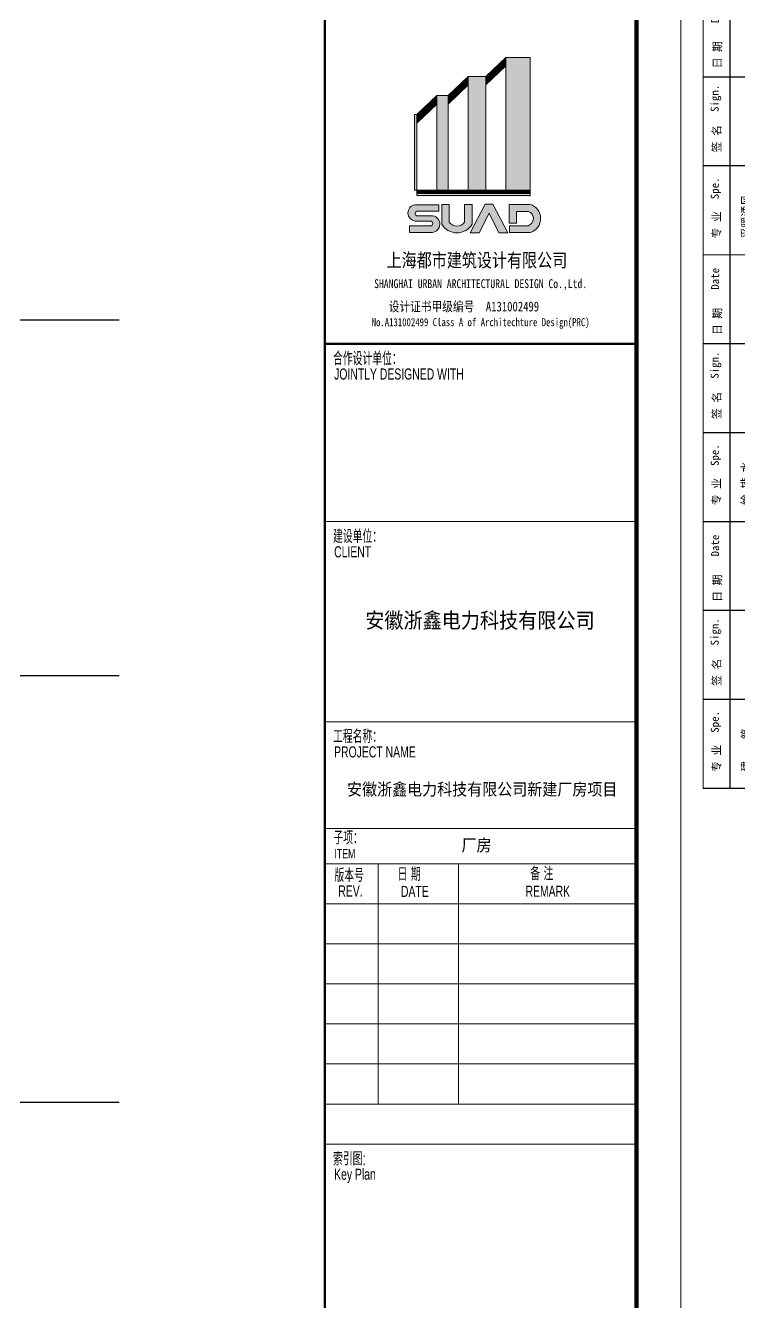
# Model space of a CAD drawing. Extents: x 409931 to 937299, y -508824 to 132289.
# Drawn here: x 605041 to 613063, y -189906 to -175544 of the extents above; entities that cross this region are included whole.
import ezdxf
from ezdxf.enums import TextEntityAlignment as Align

# ---------------------------------------------------------------- set-up
doc = ezdxf.new("R2010")
doc.units = 0
doc.header["$LTSCALE"] = 1500
doc.header["$MEASUREMENT"] = 0
doc.linetypes.add('DOTE', pattern=[2.4200000000000004, 2, -0.2, 0.02, -0.2])
doc.layers.add('00-tk', color=151, linetype='Continuous')
doc.layers.add('DOTE', color=1, linetype='Continuous')
doc.layers.add('TK', color=151, linetype='Continuous', lineweight=13)
doc.styles.add('DS6HT', font='simhei.ttf', dxfattribs={"width": 0.8})
doc.styles.add('T&D', font='haiwenrs.shx', dxfattribs={"width": 0.7, "bigfont": 'hztxt.shx'})
doc.styles.add('TITLE', font='simhei.ttf', dxfattribs={"width": 0.8})

# ---------------------------------------------------------------- blocks, each defined once
blk = doc.blocks.new('会签')
at = {"layer": '00-tk'}
for p, q in [((-1400, 24000), (-1400, 6000.000000000058)), ((-700, 24000), (-700, 6000.000000000058)), ((3.637978807091713e-12, 22000.00000000006), (-2000, 22000.00000000006)), ((3.637978807091713e-12, 20000.00000000006), (-2000, 20000.00000000006)), ((3.637978807091713e-12, 16000.00000000006), (-2000, 16000.00000000006)), ((3.637978807091713e-12, 14000.00000000006), (-2000, 14000.00000000006)), ((3.637978807091713e-12, 10000.00000000006), (-2000, 10000.00000000006)), ((3.637978807091713e-12, 8000.000000000058), (-2000, 8000.000000000058))]:
    blk.add_line(p, q, dxfattribs=at)
at = {"layer": '00-tk', "const_width": 24.73392857142853}
for points in [[(3.637978807091713e-12, 6000.000000000058), (-2000, 6000.000000000058), (-2000, 24000)], [(3.637978807091713e-12, 24000), (-2000, 24000)], [(3.637978807091713e-12, 18000.00000000006), (-2000, 18000.00000000006)], [(3.637978807091713e-12, 12000.00000000006), (-2000, 12000.00000000006)]]:
    blk.add_lwpolyline(points, dxfattribs=at)
at = {"layer": '00-tk', "style": 'DS6HT'}
for s, p in [('Date', (-1641.539800848317, 23216.4195754776)), ('日 期', (-1589.45198279139, 22196.41681300546)), ('Sign.', (-1651.397542771389, 21215.32151746587)), ('签 名', (-1602.566964095779, 20305.87028907228)), ('Spe.', (-1648.111142787122, 19251.4664069491)), ('采暖通风', (-947.9235549706209, 18369.68245360098)), ('专 业', (-1608.088524318155, 18368.72849137243)), ('Date', (-1641.539800848317, 17216.41957547766)), ('日 期', (-1589.45198279139, 16196.41681300552)), ('Sign.', (-1651.397542771389, 15215.32151746593)), ('签 名', (-1602.566964095779, 14305.87028907234)), ('Spe.', (-1648.111142787122, 13251.46640694916)), ('给 排 水', (-955.7517189089849, 12371.85516931809)), ('电    气', (-251.1525608036573, 12372.2977990958)), ('专 业', (-1608.088524318155, 12368.72849137249)), ('Date', (-1641.539800848317, 11216.41957547766)), ('日 期', (-1589.45198279139, 10196.41681300552)), ('Sign.', (-1651.397542771389, 9215.321517465927)), ('签 名', (-1602.566964095779, 8305.870289072336)), ('Spe.', (-1648.111142787122, 7251.466406949155)), ('建    筑', (-948.3011847824964, 6371.736228958995)), ('结    构', (-248.0338342879804, 6374.010800041549)), ('专 业', (-1608.088524318155, 6368.728491372487))]:
    blk.add_text(s, height=180, rotation=90, dxfattribs=at).set_placement(p)
blk = doc.blocks.new('A1')
at = {"layer": 'TK'}
h = blk.add_hatch(color=256, dxfattribs=at)
edge = h.paths.add_edge_path()
edge.add_arc((-1742.662217102945, 26609.62371939607), 166.0227788888265, 288.7014113571726, 432.3606518444215)
edge.add_line((-1692.353259563446, 26767.84057027102), (-1928.142585456371, 26767.84057027102))
edge.add_line((-1928.142585456371, 26767.84057027102), (-1928.142585456371, 26558.49817033298))
edge.add_line((-1928.142585456371, 26558.49817033298), (-1846.298687905073, 26558.49817033298))
edge.add_line((-1846.298687905073, 26558.49817033298), (-1846.298687905073, 26688.97206473537))
edge.add_line((-1846.298687905073, 26688.97206473537), (-1712.813706547022, 26688.97206473537))
edge.add_arc((-1742.771443165839, 26609.32239779551), 85.09721163195637, -72.16722841179319, 69.38777632332688, ccw=False)
edge.add_line((-1716.711286142468, 26528.3137337938), (-1927.168981671333, 26528.3137337938))
edge.add_line((-1927.168981671333, 26528.3137337938), (-1927.168981671333, 26452.36654812843))
edge.add_line((-1927.168981671333, 26452.36654812843), (-1689.429283738136, 26452.36654812843))
edge = h.paths.add_edge_path()
edge.add_arc((-2516.313190899789, 26643.11728443578), 196.2002220167659, 210.1327751915494, 329.8672248084506)
edge.add_line((-2346.626604124904, 26544.62368369009), (-2346.626604124904, 26767.54154501576))
edge.add_line((-2346.626604124904, 26767.54154501576), (-2430.528465904295, 26767.54154501576))
edge.add_line((-2430.528465904295, 26767.54154501576), (-2430.528465904295, 26568.5880145859))
edge.add_arc((-2516.313190899789, 26629.88996986672), 105.4369421221495, 215.5496840855528, 324.4503159144472, ccw=False)
edge.add_line((-2602.097915895283, 26568.5880145859), (-2602.097915895283, 26767.54154501576))
edge.add_line((-2602.097915895283, 26767.54154501576), (-2685.999777682126, 26767.54154501576))
edge.add_line((-2685.999777682126, 26767.54154501576), (-2685.999777682126, 26544.62368369009))
edge = h.paths.add_edge_path()
edge.add_arc((-2973.551990844309, 26672.78183870949), 93.18968625400855, 99.4771295791525, 264.9305597440172)
edge.add_line((-2981.786513656378, 26579.95667908993), (-2815.405749469995, 26579.95667908993))
edge.add_arc((-2815.410539917648, 26552.95574434288), 27.00093517275782, -89.98983473079062, 89.9898347307905, ccw=False)
edge.add_line((-2815.405749469995, 26525.9548095949), (-3051.467220298946, 26525.9548095949))
edge.add_line((-3051.467220298946, 26525.9548095949), (-3051.467220298946, 26453.47897912748))
edge.add_line((-3051.467220298946, 26453.47897912748), (-2794.07507160306, 26453.47897912748))
edge.add_arc((-2802.309594407678, 26546.30413874704), 93.18968625400855, 275.0694402559829, 440.5228704208475)
edge.add_line((-2786.965548850596, 26638.22191662528), (-2958.310321055353, 26638.22191662528))
edge.add_arc((-2958.305530622602, 26665.22285137326), 27.00093517275782, 90.0101652692095, 269.9898347307905, ccw=False)
edge.add_line((-2958.310321055353, 26692.2237861203), (-2718.70674675703, 26692.2237861203))
edge.add_line((-2718.70674675703, 26692.2237861203), (-2718.70674675703, 26764.69961658772))
edge.add_line((-2718.70674675703, 26764.69961658772), (-2988.896036401391, 26764.69961658772))
h.paths.add_polyline_path([(-2198.96055098623, 26770.98865492363), (-2113.614633329213, 26770.98865492363), (-1945.972298048437, 26449.88972525951), (-2044.02147718519, 26449.88972525951), (-2156.287592157722, 26669.31055990141), (-2268.553707130253, 26449.88972525951), (-2366.602886267006, 26449.88972525951)])
for p, q in [((-42050, 29700), (-42050, 0)), ((0, 0), (0, 29700)), ((-4000, 29200), (-4000, 500)), ((-500, 500), (-500, 29200)), ((-4000, 25200), (-500, 25200)), ((-4000, 23200), (-500, 23200)), ((-4000, 20950), (-500, 20950)), ((-4000, 19750), (-500, 19750)), ((-4000, 19350), (-500, 19350)), ((-4000, 19350), (-500, 19350)), ((-4000, 19350), (-500, 19350)), ((-4000, 19350), (-500, 19350)), ((-4000, 19350), (-500, 19350)), ((-3400, 19350), (-3400, 16650)), ((-2500, 19350), (-2500, 16650)), ((-4000, 18900), (-500, 18900)), ((-4000, 18450), (-500, 18450)), ((-4000, 18000), (-500, 18000)), ((-4000, 17550), (-500, 17550)), ((-4000, 17100), (-500, 17100)), ((-4000, 16650), (-500, 16650)), ((-4000, 16200), (-500, 16200))]:
    blk.add_line(p, q, dxfattribs=at)
at = {"layer": 'TK', "color": 7}
for p, q in [((-2192.129574216902, 28207.57265780866), (-1967.274316221476, 28421.87203963473)), ((-2192.129574216902, 28193.7584859468), (-1967.274316221476, 28408.05786777195)), ((-2192.129574216902, 28179.94431408495), (-1967.274316221476, 28394.24369591009)), ((-2192.129574216902, 28166.13014222309), (-1966.92484562099, 28380.76258868165)), ((-2192.129574216902, 28152.3159703603), (-1967.274316221476, 28366.61535218451)), ((-2192.129574216902, 28138.50179849844), (-1967.274316221476, 28352.80118032265)), ((-2192.129574216902, 28124.68762663659), (-1966.92484562099, 28339.32007309515)), ((-2192.129574216902, 28110.87345477473), (-1966.92484562099, 28325.50590123329)), ((-1692.077706761658, 28421.87203963473), (-1967.274316221476, 28421.87203963473)), ((-1967.274316221476, 28421.87203963473), (-1967.274316221476, 26928.82454650756)), ((-1692.077706761658, 26927.37477386184), (-1692.077706761658, 28421.93517818395)), ((-2616.842567026615, 27993.33196115773), (-2392.048884905875, 28207.57265780866)), ((-2616.842567026615, 27979.51778929587), (-2392.048884905875, 28193.7584859468)), ((-2616.842567026615, 27965.70361743402), (-2392.048884905875, 28179.94431408495)), ((-2616.842567026615, 27951.88944557216), (-2392.048884905875, 28166.13014222309)), ((-2616.842567026615, 27938.0752737103), (-2392.048884905875, 28152.3159703603)), ((-2392.048884905875, 28207.57265780866), (-2392.048884905875, 26928.82454650756)), ((-2392.048884905875, 28207.57265780866), (-2192.129574216902, 28207.57265780866)), ((-2192.129574216902, 26927.37477386184), (-2192.129574216902, 28207.57265780866)), ((-2616.842567026615, 27924.26110184751), (-2392.048884905875, 28138.50179849844)), ((-2616.842567026615, 27910.44692998566), (-2391.637838430703, 28125.07937644422)), ((-2616.842567026615, 27896.6327581238), (-2391.637838430703, 28111.26520458236)), ((-2967.164892084897, 27778.69951469917), (-2741.960163481534, 27993.33196115773)), ((-2967.164892084897, 27764.88534283731), (-2741.960163481534, 27979.51778929587)), ((-2967.164892084897, 27751.07117097545), (-2741.960163481534, 27965.70361743402)), ((-2967.164892084897, 27737.2569991136), (-2741.960163481534, 27951.88944557216)), ((-2967.164892084897, 27723.44282725174), (-2741.960163481534, 27938.0752737103)), ((-2967.164892084897, 27709.62865538895), (-2741.960163481534, 27924.26110184751)), ((-2966.777610570192, 27696.18358403537), (-2741.572881966829, 27910.81603049394)), ((-2966.777610570192, 27682.36941217352), (-2741.572881966829, 27897.00185863208)), ((-2616.842567026615, 27993.33196115773), (-2741.960163481534, 27993.33196115773)), ((-2741.960163481534, 27993.33196115773), (-2741.960163481534, 26928.82454650756)), ((-2616.842567026615, 26928.82454650756), (-2616.842567026615, 27993.33196115773)), ((-2967.164892084897, 27778.69951469917), (-2992.164892084897, 27778.69951469917)), ((-2992.164892084897, 27778.69951469917), (-2992.164892084897, 26928.82454650756)), ((-2967.164892084897, 27778.69951469917), (-2967.164892084897, 26928.82454650756)), ((-2992.164892084897, 26928.82454650756), (-2962.374026842415, 26928.82454650756)), ((-2967.164892084897, 26928.82454650756), (-2967.164892084897, 26868.82454650663)), ((-2967.164892084897, 26918.82454650663), (-1692.077706761658, 26918.82454650663)), ((-2967.164892084897, 26918.82454650663), (-1692.077706761658, 26918.82454650663)), ((-2967.164892084897, 26908.82454650756), (-1692.077706761658, 26908.82454650756)), ((-2967.164892084897, 26898.82454650663), (-1692.077706761658, 26898.82454650663)), ((-2967.164892084897, 26888.82454650756), (-1692.077706761658, 26888.82454650756)), ((-2967.164892084897, 26868.82454650663), (-1692.077706761658, 26868.82454650663)), ((-2962.374026842415, 26928.82454650756), (-1692.077706761658, 26928.82454650756)), ((-2745.960163488984, 26928.82454650756), (-2615.342567034066, 26928.82454650756)), ((-2391.048884905875, 26928.82454650756), (-2191.129574216902, 26928.82454650756)), ((-1968.774316228926, 26928.82454650756), (-1692.077706761658, 26928.82454650756)), ((-1692.077706761658, 26858.82454650756), (-1692.077706761658, 26923.82454650663))]:
    blk.add_line(p, q, dxfattribs=at)
at = {"layer": 'TK', "const_width": 50}
blk.add_lwpolyline([(-40800, 29200), (-500, 29200), (-500, 500), (-40800, 500)], close=True, dxfattribs=at)
at = {"layer": 'TK', "const_width": 25}
for points in [[(-4000, 500), (-4000, 29200)], [(-4000, 25200), (-500, 25200)]]:
    blk.add_lwpolyline(points, dxfattribs=at)
at = {"layer": 'TK', "color": 7}
for points in [[(-2988.896036401391, 26764.69961658772), (-2718.70674675703, 26764.69961658772), (-2718.70674675703, 26692.2237861203), (-2958.310321055353, 26692.2237861203)], [(-2685.999777682126, 26767.54154501576), (-2602.097915895283, 26767.54154501576), (-2602.097915895283, 26568.5880145859)], [(-2685.999777682126, 26767.54154501576), (-2685.999777682126, 26544.62368369009)], [(-2346.626604124904, 26767.54154501576), (-2430.528465904295, 26767.54154501576), (-2430.528465904295, 26568.5880145859)], [(-2198.96055098623, 26770.98865492363), (-2366.602886267006, 26449.88972525951), (-2268.553707130253, 26449.88972525951), (-2156.287592157722, 26669.31055990141)], [(-2346.626604124904, 26767.54154501576), (-2346.626604124904, 26544.62368369009)], [(-2198.96055098623, 26770.98865492363), (-2113.614633329213, 26770.98865492363), (-1945.972298048437, 26449.88972525951), (-2044.02147718519, 26449.88972525951), (-2156.287592157722, 26669.31055990141)], [(-1928.142585456371, 26558.49817033298), (-1928.142585456371, 26767.84057027102), (-1692.353259563446, 26767.84057027102)], [(-2815.405749469995, 26579.95667908993), (-2981.786513656378, 26579.95667908993)], [(-2958.310321055353, 26638.22191662528), (-2786.965548850596, 26638.22191662528)], [(-1928.142585456371, 26558.49817033298), (-1846.298687905073, 26558.49817033298), (-1846.298687905073, 26688.97206473537), (-1712.813706547022, 26688.97206473537)], [(-2815.405749469995, 26525.9548095949), (-3051.467220298946, 26525.9548095949), (-3051.467220298946, 26453.47897912748), (-2794.07507160306, 26453.47897912748)], [(-1927.168981671333, 26528.3137337938), (-1716.711286142468, 26528.3137337938)], [(-1927.168981671333, 26528.3137337938), (-1927.168981671333, 26452.36654812843), (-1689.429283738136, 26452.36654812843)]]:
    blk.add_lwpolyline(points, dxfattribs=at)
for centre, radius, start, end in [((-2973.551990844309, 26672.78183870949), 93.18968625400855, 99.4771295791525, 264.9305597440172), ((-1742.662217102945, 26609.62371939607), 166.0227788888265, 288.7014113571726, 72.3606518444214), ((-2958.305530622602, 26665.22285137326), 27.00093517275782, 90.01016526920951, 269.9898347307905), ((-2815.410539917648, 26552.95574434288), 27.00093517275782, 270.0101652692095, 89.98983473079049), ((-2802.309594407678, 26546.30413874704), 93.18968625400855, 275.0694402559829, 80.52287042084748), ((-1742.771443165839, 26609.32239779551), 85.09721163195637, 287.8327715882068, 69.38777632332688), ((-2516.313190899789, 26643.11728443578), 196.2002220167659, 210.1327751915494, 329.8672248084506), ((-2516.313190899789, 26629.88996986672), 105.4369421221495, 215.5496840855528, 324.4503159144472)]:
    blk.add_arc(centre, radius, start, end, dxfattribs=at)
for points in [[(-2192.129574216902, 28207.57265780866), (-2192.052117906511, 28193.83230604883), (-1966.92484562099, 28422.20510426909), (-1966.92484562099, 28408.39093240537)], [(-2192.129574216902, 28179.94431408495), (-2192.052117906511, 28166.20396232512), (-1966.92484562099, 28394.57676054351), (-1966.92484562099, 28380.76258868165)], [(-2192.129574216902, 28152.3159703603), (-2192.052117906511, 28138.57561859954), (-1966.92484562099, 28366.94841681886), (-1966.92484562099, 28353.13424495701)], [(-2191.819749005139, 28124.98290704284), (-2191.742292694747, 28111.24255528301), (-1966.615020401776, 28339.61535350233), (-1966.615020401776, 28325.80118164048)], [(-1967.274316221476, 26928.82454650756), (-1692.077706761658, 26928.82454650756), (-1967.274316221476, 28421.87203963473), (-1692.077706761658, 28421.87203963473)], [(-2616.842567026615, 27993.33196115773), (-2616.765110731125, 27979.5916093979), (-2391.637838430703, 28207.96440761816), (-2391.637838430703, 28194.1502357563)], [(-2616.842567026615, 27965.70361743402), (-2616.765110731125, 27951.96326567419), (-2391.637838430703, 28180.33606389351), (-2391.637838430703, 28166.52189203165)], [(-2616.842567026615, 27938.0752737103), (-2616.765110731125, 27924.33492195047), (-2391.637838430703, 28152.7077201698), (-2391.637838430703, 28138.89354830608)], [(-2392.048884905875, 26928.82454650756), (-2192.129574216902, 26928.82454650756), (-2392.048884905875, 28207.57265780866), (-2192.129574216902, 28207.57265780866)], [(-2616.532741814852, 27910.74221039377), (-2616.45528550446, 27897.00185863208), (-2391.328013211489, 28125.37465685233), (-2391.328013211489, 28111.56048498955)], [(-2967.164892084897, 27778.69951469917), (-2967.087435781956, 27764.95916293934), (-2741.960163481534, 27993.33196115773), (-2741.960163481534, 27979.51778929587)], [(-2967.009979471564, 27751.21881117858), (-2966.932523183525, 27737.47845941875), (-2741.805250883102, 27965.85125763807), (-2741.805250883102, 27952.03708577622)], [(-2966.855066873133, 27723.73810765706), (-2966.777610570192, 27709.99775589816), (-2741.65033826977, 27938.37055411749), (-2741.65033826977, 27924.55638225563)], [(-2966.467785358429, 27696.47886444163), (-2966.390329048038, 27682.7385126818), (-2741.263056755066, 27911.11131090205), (-2741.263056755066, 27897.29713904019)], [(-2741.960163481534, 26928.82454650756), (-2616.842567026615, 26928.82454650756), (-2741.960163481534, 27993.33196115773), (-2616.842567026615, 27993.33196115773)], [(-2992.164892084897, 26928.82454650756), (-2962.374026842415, 26928.82454650756), (-2992.164892084897, 27778.69951469917), (-2967.164892084897, 27778.69951469917)], [(-2967.164892084897, 26918.82454650663), (-2967.164892084897, 26928.82454650756), (-1692.077706761658, 26918.82454650663), (-1692.077706761658, 26928.82454650756)], [(-2967.164892084897, 26898.82454650663), (-2967.164892084897, 26908.82454650756), (-1692.077706761658, 26898.82454650663), (-1692.077706761658, 26908.82454650756)], [(-2967.164892084897, 26878.82454650756), (-2967.164892084897, 26888.82454650756), (-1692.077706761658, 26878.82454650756), (-1692.077706761658, 26888.82454650756)], [(-2967.164892084897, 26858.82454650756), (-2967.164892084897, 26868.82454650663), (-1692.077706761658, 26858.82454650756), (-1692.077706761658, 26868.82454650663)]]:
    blk.add_solid(points, dxfattribs=at)
at = {"layer": 'TK', "xscale": 0.5, "yscale": 0.5, "zscale": 0.5}
blk.add_blockref('会签', (-40800, 17200), dxfattribs=at)
at = {"layer": 'TK', "color": 7, "style": 'TITLE', "width": 0.8}
for s, height, p in [('上海都市建筑设计有限公司 ', 155, (-2250, 26062.43296968658)), ('SHANGHAI URBAN ARCHITECTURAL DESIGN Co.,Ltd.', 100, (-2250, 25826.36456735805)), ('No.A131002499 Class A of Architechture Design(PRC)', 90, (-2250, 25398.32304813527))]:
    blk.add_text(s, height=height, dxfattribs=at).set_placement(p, align=Align.CENTER)
for s, p in [('设计证书甲级编号', (-3282.048668049276, 25564.4934813669)), ('A131002499', (-2191.732842557132, 25564.32627650537))]:
    blk.add_text(s, height=110, dxfattribs=at).set_placement(p)
at = {"layer": 'TK', "style": 'T&D', "width": 0.7}
for s, height, p in [('合作设计单位：', 150, (-3908.956770248711, 24959.20646064263)), ('JOINTLY DESIGNED WITH', 125, (-3896.571242146194, 24797.95552107971)), ('建设单位：', 150, (-3908.956770248711, 22959.20646064263)), ('CLIENT', 125, (-3896.571242146194, 22797.95552107971)), ('工程名称：', 150, (-3908.956770248711, 20709.20646064263)), ('PROJECT NAME', 125, (-3896.571242146194, 20547.95552107971)), ('子项：', 150, (-3905.262318447232, 19569.10774303041)), ('ITEM', 105, (-3892.819689832628, 19411.72263342608)), ('版本号', 150, (-3892.712880857289, 19147.70634709857)), ('日 期', 150, (-3183.447123728693, 19158.9831693992)), ('备 注', 150, (-1693.041016943753, 19165.6440650858)), ('REV.', 125, (-3849.633222214878, 18983.19528805651)), ('DATE', 125, (-3145.543010510504, 18978.54572547972)), ('REMARK', 125, (-1745.985295474529, 18980.38595390599)), ('索引图:', 150, (-3908.956770248711, 15959.20646064263)), ('Key Plan', 125, (-3896.571242146194, 15797.95552107971))]:
    blk.add_text(s, height=height, dxfattribs=at).set_placement(p)

msp = doc.modelspace()

# ---------------------------------------------------------------- linework, layer by layer
at = {"layer": 'DOTE', "color": 1, "linetype": 'DOTE', "ltscale": 0.5}
for p, q in [((606093.1994451059, -178857.8149582884), (589875.6920115454, -178857.8149582897)), ((606093.1994451059, -182857.8149582884), (589875.6920115454, -182857.8149582897)), ((606093.1994451059, -187657.8149582884), (589875.6920115454, -187657.8149582897))]:
    msp.add_line(p, q, dxfattribs=at)

# ---------------------------------------------------------------- block references
at = {"layer": 'TK'}
for p in [(612404.8286021762, -204323.5057666604), (654454.8286021762, -204323.5057666604)]:
    msp.add_blockref('A1', p, dxfattribs=at)

# ---------------------------------------------------------------- texts
at = {"layer": 'TK', "color": 2, "style": 'TITLE', "width": 0.9}
for s, height, p in [('安徽浙鑫电力科技有限公司', 175, (610146.6865586541, -182321.2837056857)), ('安徽浙鑫电力科技有限公司新建厂房项目', 137.5, (610172.5218659628, -184203.0042122836))]:
    msp.add_text(s, height=height, dxfattribs=at).set_placement(p, align=Align.CENTER)
msp.add_text('厂房', height=137.5, dxfattribs=at).set_placement((609939.7813338893, -184831.3207497969))

doc.saveas('drawing.dxf')
